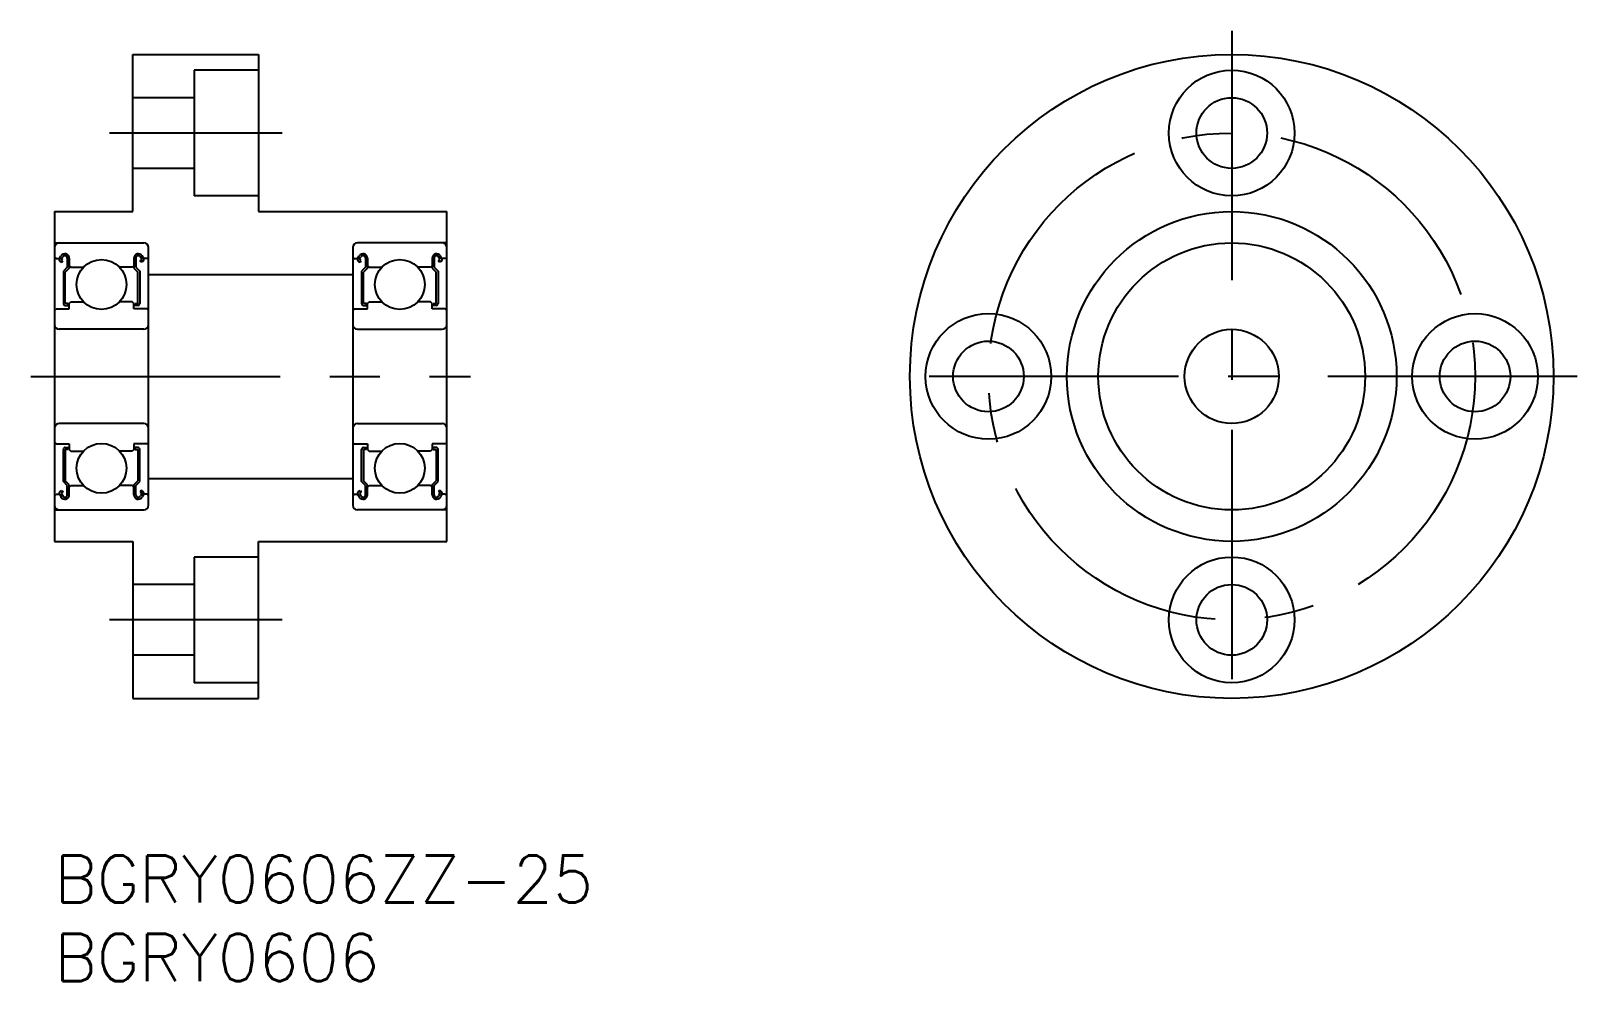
# Model space of a CAD drawing. Extents: x -1.5 to 97, y -8 to 52.5.
import ezdxf

# ---------------------------------------------------------------- set-up
doc = ezdxf.new("R2010")
doc.units = 0
doc.header["$LTSCALE"] = 0.5
doc.linetypes.add('CENTER', pattern=[50.8, 31.75, -6.35, 6.35, -6.35])
for name, color, linetype in [('MSM_CENTER', 1, 'CENTER'), ('MSM_CONTINUOUS', 7, 'CONTINUOUS'), ('MSM_PART_NUMBER', 7, 'CONTINUOUS')]:
    doc.layers.add(name, color=color, linetype=linetype)
doc.styles.get("Standard").update_dxf_attribs({"font": 'txt.shx', "height": 3, "bigfont": 'bigfont.shx'})

# ---------------------------------------------------------------- blocks, each defined once
blk = doc.blocks.new('*U2')
at = {"layer": 'MSM_PART_NUMBER'}
blk.add_text('BGRY0606ZZ-25', height=3, dxfattribs=at).set_placement((0, -3))
blk = doc.blocks.new('*U3')
at = {"layer": 'MSM_PART_NUMBER'}
blk.add_text('BGRY0606', height=3, dxfattribs=at).set_placement((0, -8))

msp = doc.modelspace()

# ---------------------------------------------------------------- linework, layer by layer
at = {"layer": 'MSM_CENTER'}
for p, q in [((75, 52.5), (75, 8.5)), ((14.5, 46), (3.5, 46)), ((-1.5, 30.5), (26.5, 30.5)), ((97, 30.5), (53, 30.5)), ((14.5, 15), (3.5, 15))]:
    msp.add_line(p, q, dxfattribs=at)
msp.add_circle((75, 30.5), 15.5, dxfattribs=at)
at = {"layer": 'MSM_CONTINUOUS'}
for p, q in [((5, 51), (13, 51)), ((5, 41), (5, 51)), ((13, 51), (13, 41)), ((13, 50), (8.9, 50)), ((8.9, 50), (8.9, 42)), ((8.9, 48.25), (5, 48.25)), ((8.9, 43.75), (5, 43.75)), ((13, 42), (8.9, 42)), ((0, 41), (0, 20)), ((0, 41), (5, 41)), ((13, 41), (25, 41)), ((25, 20), (25, 41)), ((0, 39), (5.7, 39)), ((6, 22.3), (6, 38.7)), ((19, 38.7), (19, 22.3)), ((25, 39), (19.3, 39)), ((0, 38.1), (0.1, 38)), ((0.1, 38), (0.314, 38)), ((0.314, 38), (0.416, 38.173)), ((0.36, 37.829), (0.469, 37.766)), ((0.423, 37.937), (0.525, 38.11)), ((0.531, 37.874), (0.423, 37.937)), ((0.469, 37.766), (0.531, 37.874)), ((0.816, 37.45), (0.565, 37.199)), ((0.816, 38.032), (0.816, 37.45)), ((0.942, 38.032), (0.942, 37.398)), ((0.942, 37.55), (1.042, 37.45)), ((1.042, 37.45), (1.855, 37.45)), ((4.958, 37.45), (4.145, 37.45)), ((5.058, 37.55), (4.958, 37.45)), ((5.058, 38.032), (5.058, 37.398)), ((5.184, 38.032), (5.184, 37.45)), ((5.184, 37.45), (5.435, 37.199)), ((5.469, 37.874), (5.577, 37.937)), ((5.531, 37.766), (5.469, 37.874)), ((5.577, 37.937), (5.475, 38.11)), ((5.64, 37.829), (5.531, 37.766)), ((5.686, 38), (5.584, 38.173)), ((5.9, 38), (5.686, 38)), ((6, 38.1), (5.9, 38)), ((19, 38.1), (19.1, 38)), ((19.1, 38), (19.314, 38)), ((19.314, 38), (19.416, 38.173)), ((19.36, 37.829), (19.469, 37.766)), ((19.423, 37.937), (19.525, 38.11)), ((19.531, 37.874), (19.423, 37.937)), ((19.469, 37.766), (19.531, 37.874)), ((19.816, 37.45), (19.565, 37.199)), ((19.816, 38.032), (19.816, 37.45)), ((19.942, 38.032), (19.942, 37.398)), ((19.942, 37.55), (20.042, 37.45)), ((20.042, 37.45), (20.855, 37.45)), ((23.958, 37.45), (23.145, 37.45)), ((24.058, 37.55), (23.958, 37.45)), ((24.058, 38.032), (24.058, 37.398)), ((24.184, 38.032), (24.184, 37.45)), ((24.184, 37.45), (24.435, 37.199)), ((24.469, 37.874), (24.577, 37.937)), ((24.531, 37.766), (24.469, 37.874)), ((24.577, 37.937), (24.475, 38.11)), ((24.64, 37.829), (24.531, 37.766)), ((24.686, 38), (24.584, 38.173)), ((24.9, 38), (24.686, 38)), ((25, 38.1), (24.9, 38)), ((0.565, 37.199), (0.565, 35.146)), ((0.942, 37.398), (0.691, 37.147)), ((0.691, 35.146), (0.691, 37.147)), ((5.058, 37.398), (5.309, 37.147)), ((5.309, 35.146), (5.309, 37.147)), ((5.435, 37.199), (5.435, 35.146)), ((6, 37), (19, 37)), ((19.565, 37.199), (19.565, 35.146)), ((19.942, 37.398), (19.691, 37.147)), ((19.691, 35.146), (19.691, 37.147)), ((24.058, 37.398), (24.309, 37.147)), ((24.309, 35.146), (24.309, 37.147)), ((24.435, 37.199), (24.435, 35.146)), ((0, 34.7), (0.1, 34.8)), ((0.1, 34.8), (0.942, 34.8)), ((0.879, 35.146), (0.691, 35.146)), ((0.691, 35.02), (0.879, 35.02)), ((0.879, 35.02), (0.879, 35.146)), ((0.942, 35.15), (1.042, 35.25)), ((0.942, 34.8), (0.942, 35.15)), ((1.042, 35.25), (1.855, 35.25)), ((4.958, 35.25), (4.145, 35.25)), ((5.058, 35.15), (4.958, 35.25)), ((5.058, 34.8), (5.058, 35.15)), ((5.9, 34.8), (5.058, 34.8)), ((5.121, 35.02), (5.121, 35.146)), ((5.121, 35.146), (5.309, 35.146)), ((5.309, 35.02), (5.121, 35.02)), ((6, 34.7), (5.9, 34.8)), ((19, 34.7), (19.1, 34.8)), ((19.1, 34.8), (19.942, 34.8)), ((19.879, 35.146), (19.691, 35.146)), ((19.691, 35.02), (19.879, 35.02)), ((19.879, 35.02), (19.879, 35.146)), ((19.942, 35.15), (20.042, 35.25)), ((19.942, 34.8), (19.942, 35.15)), ((20.042, 35.25), (20.855, 35.25)), ((23.958, 35.25), (23.145, 35.25)), ((24.058, 35.15), (23.958, 35.25)), ((24.058, 34.8), (24.058, 35.15)), ((24.9, 34.8), (24.058, 34.8)), ((24.121, 35.02), (24.121, 35.146)), ((24.121, 35.146), (24.309, 35.146)), ((24.309, 35.02), (24.121, 35.02)), ((25, 34.7), (24.9, 34.8)), ((5.7, 33.5), (0.3, 33.5)), ((19.3, 33.5), (24.7, 33.5)), ((5.7, 27.5), (0.3, 27.5)), ((19.3, 27.5), (24.7, 27.5)), ((0, 26.3), (0.1, 26.2)), ((0.1, 26.2), (0.942, 26.2)), ((0.565, 23.801), (0.565, 25.854)), ((0.691, 25.98), (0.879, 25.98)), ((0.691, 25.854), (0.691, 23.853)), ((0.879, 25.854), (0.691, 25.854)), ((0.879, 25.98), (0.879, 25.854)), ((0.942, 26.2), (0.942, 25.85)), ((0.942, 25.85), (1.042, 25.75)), ((1.042, 25.75), (1.855, 25.75)), ((4.958, 25.75), (4.145, 25.75)), ((5.058, 25.85), (4.958, 25.75)), ((5.9, 26.2), (5.058, 26.2)), ((5.058, 26.2), (5.058, 25.85)), ((5.121, 25.98), (5.121, 25.854)), ((5.309, 25.98), (5.121, 25.98)), ((5.121, 25.854), (5.309, 25.854)), ((5.309, 25.854), (5.309, 23.853)), ((5.435, 23.801), (5.435, 25.854)), ((6, 26.3), (5.9, 26.2)), ((19, 26.3), (19.1, 26.2)), ((19.1, 26.2), (19.942, 26.2)), ((19.565, 23.801), (19.565, 25.854)), ((19.691, 25.98), (19.879, 25.98)), ((19.879, 25.854), (19.691, 25.854)), ((19.691, 25.854), (19.691, 23.853)), ((19.879, 25.98), (19.879, 25.854)), ((19.942, 26.2), (19.942, 25.85)), ((19.942, 25.85), (20.042, 25.75)), ((20.042, 25.75), (20.855, 25.75)), ((23.958, 25.75), (23.145, 25.75)), ((24.058, 25.85), (23.958, 25.75)), ((24.9, 26.2), (24.058, 26.2)), ((24.058, 26.2), (24.058, 25.85)), ((24.121, 25.98), (24.121, 25.854)), ((24.309, 25.98), (24.121, 25.98)), ((24.121, 25.854), (24.309, 25.854)), ((24.309, 25.854), (24.309, 23.853)), ((24.435, 23.801), (24.435, 25.854)), ((25, 26.3), (24.9, 26.2)), ((0.816, 23.55), (0.565, 23.801)), ((0.942, 23.602), (0.691, 23.853)), ((5.058, 23.602), (5.309, 23.853)), ((5.184, 23.55), (5.435, 23.801)), ((6, 24), (19, 24)), ((19.816, 23.55), (19.565, 23.801)), ((19.942, 23.602), (19.691, 23.853)), ((24.058, 23.602), (24.309, 23.853)), ((24.184, 23.55), (24.435, 23.801)), ((0, 22.9), (0.1, 23)), ((0.1, 23), (0.314, 23)), ((0.314, 23), (0.416, 22.827)), ((0.36, 23.171), (0.469, 23.234)), ((0.531, 23.126), (0.423, 23.063)), ((0.423, 23.063), (0.525, 22.89)), ((0.469, 23.234), (0.531, 23.126)), ((0.816, 22.968), (0.816, 23.55)), ((0.942, 22.968), (0.942, 23.602)), ((0.942, 23.45), (1.042, 23.55)), ((1.042, 23.55), (1.855, 23.55)), ((4.958, 23.55), (4.145, 23.55)), ((5.058, 23.45), (4.958, 23.55)), ((5.058, 22.968), (5.058, 23.602)), ((5.184, 22.968), (5.184, 23.55)), ((5.531, 23.234), (5.469, 23.126)), ((5.469, 23.126), (5.577, 23.063)), ((5.577, 23.063), (5.475, 22.89)), ((5.64, 23.171), (5.531, 23.234)), ((5.686, 23), (5.584, 22.827)), ((5.9, 23), (5.686, 23)), ((6, 22.9), (5.9, 23)), ((19, 22.9), (19.1, 23)), ((19.1, 23), (19.314, 23)), ((19.314, 23), (19.416, 22.827)), ((19.36, 23.171), (19.469, 23.234)), ((19.531, 23.126), (19.423, 23.063)), ((19.423, 23.063), (19.525, 22.89)), ((19.469, 23.234), (19.531, 23.126)), ((19.816, 22.968), (19.816, 23.55)), ((19.942, 22.968), (19.942, 23.602)), ((19.942, 23.45), (20.042, 23.55)), ((20.042, 23.55), (20.855, 23.55)), ((23.958, 23.55), (23.145, 23.55)), ((24.058, 23.45), (23.958, 23.55)), ((24.058, 22.968), (24.058, 23.602)), ((24.184, 22.968), (24.184, 23.55)), ((24.531, 23.234), (24.469, 23.126)), ((24.469, 23.126), (24.577, 23.063)), ((24.577, 23.063), (24.475, 22.89)), ((24.64, 23.171), (24.531, 23.234)), ((24.686, 23), (24.584, 22.827)), ((24.9, 23), (24.686, 23)), ((25, 22.9), (24.9, 23)), ((0, 22), (5.7, 22)), ((25, 22), (19.3, 22)), ((0, 20), (5, 20)), ((5, 20), (5, 10)), ((13, 10), (13, 20)), ((13, 20), (25, 20)), ((13, 19), (8.9, 19)), ((8.9, 19), (8.9, 11)), ((8.9, 17.25), (5, 17.25)), ((8.9, 12.75), (5, 12.75)), ((13, 11), (8.9, 11)), ((5, 10), (13, 10))]:
    msp.add_line(p, q, dxfattribs=at)
for centre, radius in [((75, 30.5), 20.5), ((75, 46), 4), ((75, 46), 2.25), ((75, 30.5), 10.5), ((75, 30.5), 8.5), ((3, 36.35), 1.587), ((22, 36.35), 1.587), ((59.5, 30.5), 4), ((90.5, 30.5), 4), ((75, 30.5), 3), ((59.5, 30.5), 2.25), ((90.5, 30.5), 2.25), ((3, 24.65), 1.587), ((22, 24.65), 1.587), ((75, 15), 4), ((75, 15), 2.25)]:
    msp.add_circle(centre, radius, dxfattribs=at)
for centre, radius, start, end in [((0.3, 38.7), 0.3, 90, 180), ((5.7, 38.7), 0.3, 0, 90), ((19.3, 38.7), 0.3, 90, 180), ((24.7, 38.7), 0.3, 0, 90), ((0.423, 37.937), 0.126, 149.99264, 240.00259), ((0.66, 38.032), 0.282, 0, 150.00169), ((0.66, 38.032), 0.156, 0, 150.00191), ((5.34, 38.032), 0.282, 29.99831, 180), ((5.34, 38.032), 0.156, 29.99809, 180), ((5.577, 37.937), 0.126, 299.99741, 30.00736), ((19.423, 37.937), 0.126, 149.99264, 240.00259), ((19.66, 38.032), 0.282, 0, 150.00169), ((19.66, 38.032), 0.156, 0, 150.00191), ((24.34, 38.032), 0.282, 29.99831, 180), ((24.34, 38.032), 0.156, 29.99809, 180), ((24.577, 37.937), 0.126, 299.99741, 30.00736), ((0.691, 35.146), 0.126, 180.00005, 270.00003), ((5.309, 35.146), 0.126, 269.99997, 359.99995), ((19.691, 35.146), 0.126, 180.00005, 270.00003), ((24.309, 35.146), 0.126, 269.99997, 359.99995), ((0.3, 33.8), 0.3, 180, 270), ((5.7, 33.8), 0.3, 270, 0), ((19.3, 33.8), 0.3, 180, 270), ((24.7, 33.8), 0.3, 270, 0), ((0.3, 27.2), 0.3, 90, 180), ((5.7, 27.2), 0.3, 0, 90), ((19.3, 27.2), 0.3, 90, 180), ((24.7, 27.2), 0.3, 0, 90), ((0.691, 25.854), 0.126, 89.99997, 179.99995), ((5.309, 25.854), 0.126, 0.00005, 90.00003), ((19.691, 25.854), 0.126, 89.99997, 179.99995), ((24.309, 25.854), 0.126, 0.00005, 90.00003), ((0.423, 23.063), 0.126, 119.99741, 210.00736), ((0.66, 22.968), 0.282, 209.99831, 0), ((0.66, 22.968), 0.156, 209.99809, 0), ((5.34, 22.968), 0.282, 180, 330.00169), ((5.34, 22.968), 0.156, 180, 330.00191), ((5.577, 23.063), 0.126, 329.99264, 60.00259), ((19.423, 23.063), 0.126, 119.99741, 210.00736), ((19.66, 22.968), 0.282, 209.99831, 0), ((19.66, 22.968), 0.156, 209.99809, 0), ((24.34, 22.968), 0.282, 180, 330.00169), ((24.34, 22.968), 0.156, 180, 330.00191), ((24.577, 23.063), 0.126, 329.99264, 60.00259), ((0.3, 22.3), 0.3, 180, 270), ((5.7, 22.3), 0.3, 270, 0), ((19.3, 22.3), 0.3, 180, 270), ((24.7, 22.3), 0.3, 270, 0)]:
    msp.add_arc(centre, radius, start, end, dxfattribs=at)

# ---------------------------------------------------------------- block references
for name in ['*U2', '*U3']:
    msp.add_blockref(name, (0, 0), dxfattribs=at)

doc.saveas('drawing.dxf')
